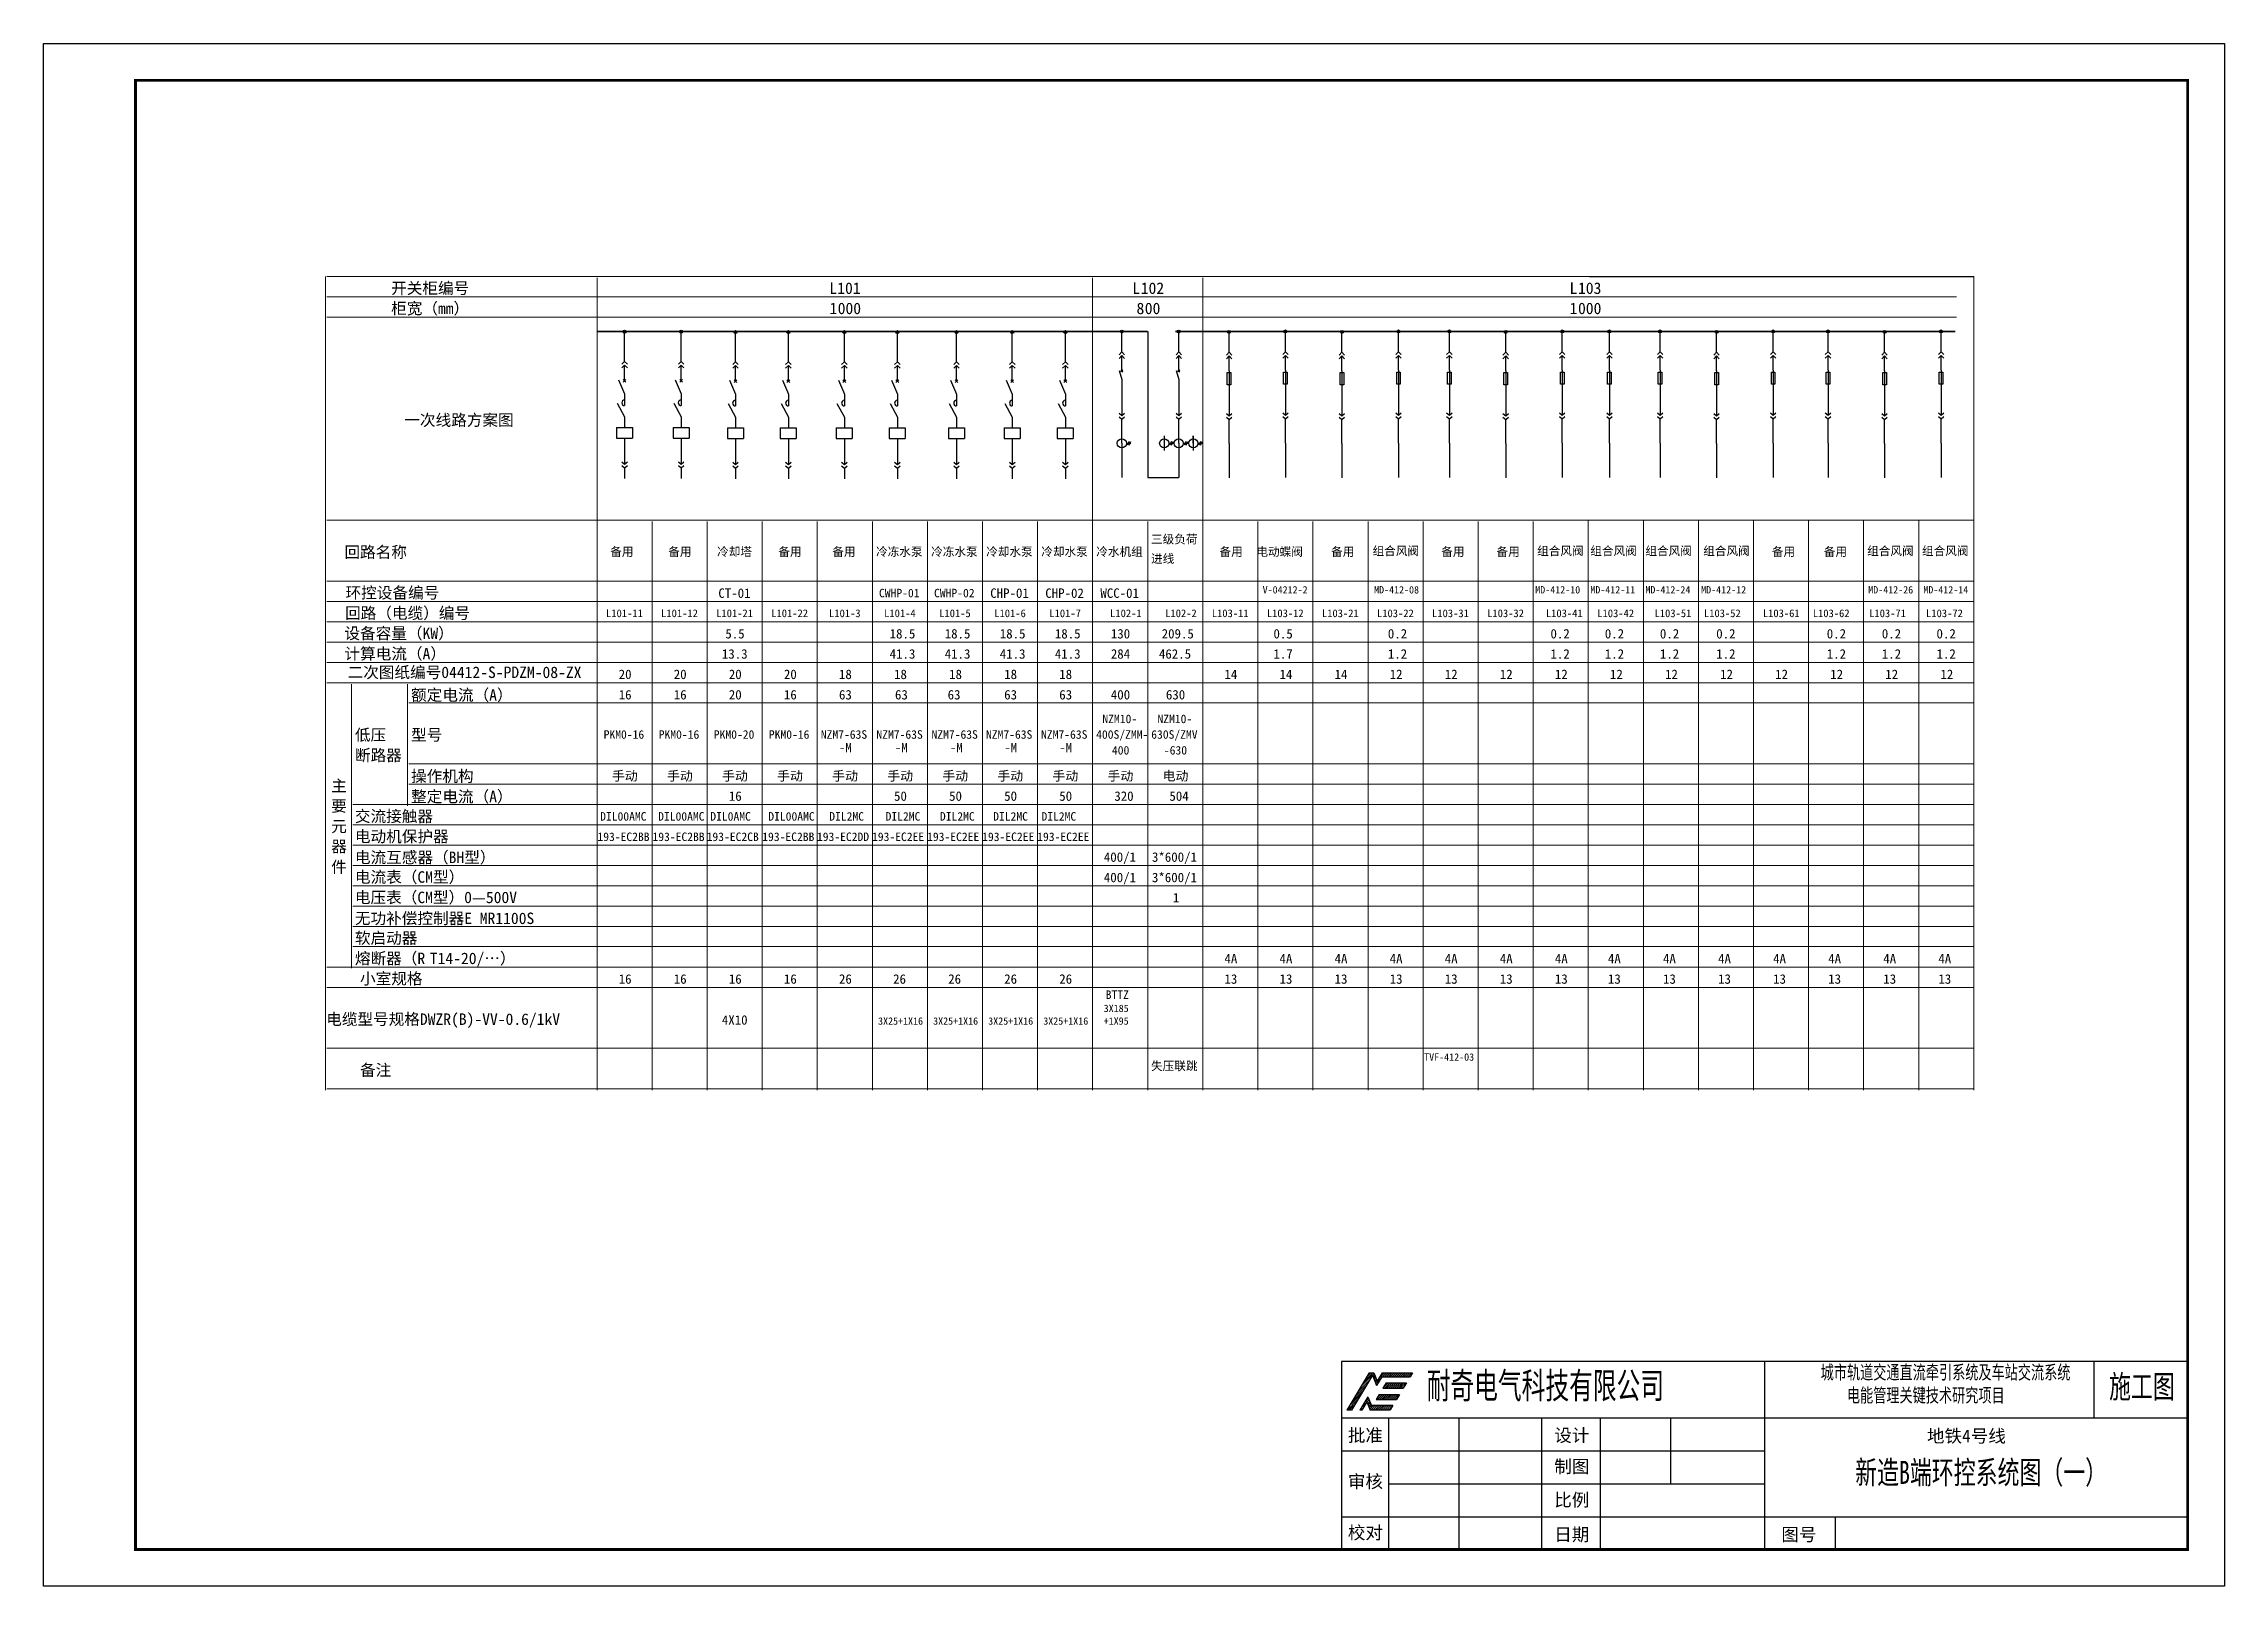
# Model space of a CAD drawing. Extents: x 816817 to 1114855, y -235684 to -224121.
# Drawn here: x 1102975 to 1114855, y -235684 to -227284 of the extents above; entities outside this region: 3.
import ezdxf
from ezdxf.enums import TextEntityAlignment as Align

# ---------------------------------------------------------------- set-up
doc = ezdxf.new("R2010")
doc.units = 0
doc.header["$LTSCALE"] = 100
doc.header["$MEASUREMENT"] = 0
doc.linetypes.add('AUSGEZOGEN', pattern=[0])
doc.linetypes.add('CONTINOUS', pattern=[2.5, 1.25, 0.25, 0.25, 0.25, 0.25, 0.25])
doc.layers.get('0').update_dxf_attribs({"color": 252, "linetype": 'CONTINUOUS'})
for name, color, linetype in [('SINGLELINE', 7, 'CONTINUOUS'), ('图框', 4, 'CONTINUOUS'), ('文字', 7, 'CONTINUOUS'), ('标注 @ 100', 7, 'CONTINUOUS')]:
    doc.layers.add(name, color=color, linetype=linetype)
doc.styles.add('CZ', font='romans.shx', dxfattribs={"width": 0.7, "bigfont": 'hztxt.shx'})
doc.styles.add('HT', font='simhei.ttf')
doc.styles.get("Standard").update_dxf_attribs({"font": 'COMPLEX', "width": 0.666667, "bigfont": 'DXT'})
doc.styles.add('WEN', font='', dxfattribs={"width": 0.7})
doc.styles.add('WMF-宋体1', font='')
doc.styles.get('WEN').set_extended_font_data('SimSun')
doc.styles.get('WMF-宋体1').set_extended_font_data('SimSun')
pattern_1 = [(45, (965297.757, -248823.082), (-26.60573, 26.60573), [])]

# ---------------------------------------------------------------- blocks, each defined once
blk = doc.blocks.new('图框')
at = {"layer": '图框'}
h = blk.add_hatch(dxfattribs=at)
h.set_pattern_fill('ANSI31', color=5, scale=11.850767)
h.set_pattern_definition(pattern_1)
h.paths.add_polyline_path([(1013864, -235026), (1013937, -234905), (1013353, -234905), (1013257, -234665), (1013039, -235026), (1013091, -235026), (1013227, -234800), (1013318, -235026)], flags=17)
h.paths.add_polyline_path([(1012684, -235026), (1012807, -235026), (1013380, -234075), (1013493, -234358), (1013636, -234122), (1014409, -234122), (1014474, -234014), (1013649, -234014), (1013511, -234242), (1013420, -234014), (1013294, -234014)])
h = blk.add_hatch(dxfattribs=at)
h.set_pattern_fill('ANSI31', color=256, scale=11.850767)
h.set_pattern_definition(pattern_1)
h.paths.add_polyline_path([(1014312, -234282), (1013758, -234282), (1013666, -234434), (1014220, -234434)])
h.paths.add_polyline_path([(1014121, -234599), (1013567, -234599), (1013483, -234738), (1014037, -234738)])
h = blk.add_hatch(dxfattribs=at)
h.set_pattern_fill('ANSI31', color=3, scale=11.850767)
h.set_pattern_definition(pattern_1)
h.paths.add_polyline_path([(1013758, -234282), (1013666, -234434), (1014220, -234434), (1014312, -234282)])
h.paths.add_polyline_path([(1013567, -234599), (1013483, -234738), (1014037, -234738), (1014121, -234599)])
for p, q in [((1012536, -233704), (1012536, -238826)), ((1013294, -234014), (1012684, -235026)), ((1013294, -234014), (1013417, -234014)), ((1013420, -234014), (1013511, -234242)), ((1013649, -234014), (1013511, -234242)), ((1013649, -234014), (1014474, -234014)), ((1014474, -234014), (1014409, -234122)), ((1024062, -233704), (1024062, -238826)), ((1033026, -233704), (1033026, -235240)), ((1035587, -238826), (1035587, -233704)), ((1013380, -234075), (1012807, -235026)), ((1013380, -234075), (1013493, -234358)), ((1013567, -234599), (1013483, -234738)), ((1013636, -234122), (1013493, -234358)), ((1013567, -234599), (1014121, -234599)), ((1013636, -234122), (1014409, -234122)), ((1013758, -234282), (1013666, -234434)), ((1013666, -234434), (1014220, -234434)), ((1013758, -234282), (1014312, -234282)), ((1014121, -234599), (1014037, -234738)), ((1014312, -234282), (1014220, -234434)), ((1012807, -235026), (1012684, -235026)), ((1013257, -234665), (1013039, -235026)), ((1013091, -235026), (1013039, -235026)), ((1013227, -234800), (1013091, -235026)), ((1013227, -234800), (1013318, -235026)), ((1013257, -234665), (1013353, -234905)), ((1013864, -235026), (1013318, -235026)), ((1013937, -234905), (1013353, -234905)), ((1013483, -234738), (1014037, -234738)), ((1013937, -234905), (1013864, -235026)), ((1012536, -235240), (1024062, -235240)), ((1013817, -235240), (1013817, -238826)), ((1015737, -235240), (1015737, -238826)), ((1017985, -235240), (1017985, -237033)), ((1019579, -235240), (1019579, -238826)), ((1021500, -235240), (1021500, -237033)), ((1024062, -235240), (1035587, -235240)), ((1012536, -236137), (1024062, -236137)), ((1013817, -237033), (1024062, -237033)), ((1024062, -237033), (1024062, -237033)), ((1012536, -237930), (1024062, -237930)), ((1024062, -237930), (1035587, -237930)), ((1025982, -237930), (1025982, -238826)), ((1012536, -238826), (1035587, -238826))]:
    blk.add_line(p, q, dxfattribs=at)
at = {"layer": '图框', "lineweight": 30}
for p, q in [((1035587, -233704), (1012536, -233704)), ((1012536, -233704), (1012536, -238826))]:
    blk.add_line(p, q, dxfattribs=at)
at = {"layer": '图框', "linetype": 'CONTINOUS'}
for p, q in [((1017985, -237033), (1017985, -238826)), ((1021500, -238826), (1021500, -238826))]:
    blk.add_line(p, q, dxfattribs=at)
at = {"layer": '图框', "color": 0, "ltscale": 0.2, "style": 'HT'}
for s, p in [('批准', (1012711, -235889)), ('设计', (1018334, -235889)), ('地铁4号线', (1028485, -235907)), ('制图', (1018334, -236736)), ('审核', (1012711, -237145)), ('比例', (1018334, -237647)), ('校对', (1012711, -238539)), ('日期', (1018334, -238589)), ('图号', (1024520, -238589))]:
    blk.add_text(s, height=350, dxfattribs=at).set_placement(p)
at = {"layer": '图框', "color": 0, "insert": (1014858, -234002), "char_height": 711.05, "attachment_point": 1}
blk.add_mtext_dynamic_manual_height_columns('{\\fSimSun|b0|i0|c134|p2;耐奇电气科技有限公司}', width=8427.24, gutter_width=12.5, heights=[0], dxfattribs=at)
blk = doc.blocks.new('1231')
at = {"layer": 'SINGLELINE', "linetype": 'Continuous'}
for p, q in [((135.36, 251.06), (136.11, 251.81)), ((135.36, 250.06), (136.11, 250.81)), ((136.86, 251.06), (136.11, 251.81)), ((136.86, 250.06), (136.11, 250.81)), ((133.9, 233.84), (138.26, 233.84)), ((136.11, 236.74), (136.11, 233.84)), ((133.9, 230.93), (138.26, 230.93)), ((135.36, 224.47), (136.11, 223.82)), ((135.36, 223.47), (136.11, 222.82)), ((136.11, 223.82), (136.86, 224.47)), ((136.11, 222.82), (136.86, 223.47)), ((136.11, 222.82), (136.11, 222.78)), ((136.11, 222.82), (136.11, 219.92))]:
    blk.add_line(p, q, dxfattribs=at)
for points in [[(136.11, 251.81), (136.11, 259.92)], [(136.11, 246.71), (136.11, 250.81)], [(136.11, 247.42), (136.11, 250.81)], [(134.48, 246.79), (136.11, 243.04)], [(136.48, 246.94), (135.73, 246.19)], [(135.73, 246.94), (136.48, 246.19)], [(134.11, 240.49), (136.11, 236.74)], [(136.11, 243.04), (136.11, 239.8)], [(133.9, 233.84), (133.9, 230.93)], [(138.26, 233.84), (138.26, 230.93)], [(136.11, 230.93), (136.11, 223.82)]]:
    blk.add_lwpolyline(points, dxfattribs=at)
for radius in [0.4, 0.2]:
    blk.add_circle((136.11, 259.92), radius, dxfattribs=at)
blk.add_arc((136.11, 240.57), 0.768, 90, 270, dxfattribs=at)
blk.add_point((136.11, 259.92), dxfattribs=at)
blk = doc.blocks.new('A$C5E747298')
at = {"color": 7, "lineweight": 0, "style": 'WMF-宋体1'}
blk.add_text('  二次图纸编号04412-S-PDZM-08-ZX', height=3.1179, dxfattribs=at).set_placement((1.42, 1.28))
blk = doc.blocks.new('X2')
at = {"layer": 'SINGLELINE'}
for p, q in [((150.76, 253.71), (151.5, 254.45)), ((150.76, 252.72), (151.5, 253.46)), ((152.24, 253.71), (151.5, 254.45)), ((152.24, 252.72), (151.5, 253.46)), ((150.76, 237.79), (151.5, 237.15)), ((151.5, 237.15), (152.24, 237.79)), ((150.76, 236.8), (151.5, 236.16)), ((151.5, 236.16), (152.24, 236.8)), ((151.5, 229.61), (151.5, 236.3)), ((151.5, 229.61), (151.5, 220.26))]:
    blk.add_line(p, q, dxfattribs=at)
at = {"layer": 'SINGLELINE', "color": 7}
for points in [[(151.5, 254.45), (151.5, 260)], [(151.5, 250.1), (151.5, 253.46)], [(151.5, 249.4), (151.5, 253.46)], [(151.5, 249.4), (151.5, 237.15)]]:
    blk.add_lwpolyline(points, dxfattribs=at)
at = {"layer": 'SINGLELINE'}
blk.add_lwpolyline([(151.01, 248.92), (151.99, 248.92), (151.99, 245.63), (151.01, 245.63)], close=True, dxfattribs=at)
at = {"layer": 'SINGLELINE', "color": 7, "linetype": 'AUSGEZOGEN'}
for radius in [0.396, 0.198]:
    blk.add_circle((151.5, 260), radius, dxfattribs=at)
blk = doc.blocks.new('A$C2BD677FE')
at = {"layer": 'SINGLELINE'}
for p, q in [((4.46, 33.45), (5.2, 34.19)), ((4.46, 32.46), (5.2, 33.2)), ((5.94, 33.45), (5.2, 34.19)), ((5.94, 32.46), (5.2, 33.2)), ((4.46, 17.53), (5.2, 16.9)), ((4.46, 16.54), (5.2, 15.91)), ((5.2, 16.9), (5.94, 17.53)), ((5.2, 15.91), (5.94, 16.54)), ((5.2, 9.35), (5.2, 16.04)), ((1.22, 11.33), (1.22, 7.37)), ((5.2, 9.35), (5.2, 0)), ((9.16, 11.33), (9.16, 7.37)), ((9.16, 9.35), (9.16, 11.33))]:
    blk.add_line(p, q, dxfattribs=at)
at = {"layer": 'SINGLELINE', "color": 7}
for points in [[(5.2, 34.19), (5.2, 39.74)], [(5.2, 29.84), (5.2, 33.2)], [(5.2, 29.14), (5.2, 33.2)], [(4.46, 29.14), (5.2, 26.67)], [(4.95, 29.24), (5.45, 28.75)], [(5.45, 29.24), (4.95, 28.75)], [(5.2, 26.67), (5.2, 16.9)], [(2.48, 9.35), (3.71, 9.35)], [(3.22, 9.84), (2.72, 8.85)], [(3.22, 8.85), (3.71, 9.84)], [(6.44, 9.35), (7.67, 9.35)], [(7.18, 9.84), (6.68, 8.85)], [(7.18, 8.85), (7.67, 9.84)], [(10.4, 9.35), (11.63, 9.35)], [(11.14, 9.84), (10.64, 8.85)], [(11.14, 8.85), (11.63, 9.84)]]:
    blk.add_lwpolyline(points, dxfattribs=at)
at = {"layer": 'SINGLELINE', "color": 7, "linetype": 'AUSGEZOGEN'}
for centre, radius in [((5.2, 39.74), 0.396), ((5.2, 39.74), 0.198), ((1.24, 9.35), 1.24), ((5.2, 9.35), 1.24), ((9.16, 9.35), 1.24)]:
    blk.add_circle(centre, radius, dxfattribs=at)
blk = doc.blocks.new('A$C2CD52A9C')
at = {"layer": 'SINGLELINE'}
for p, q in [((0.5, 33.45), (1.24, 34.19)), ((0.5, 32.46), (1.24, 33.2)), ((1.98, 33.45), (1.24, 34.19)), ((1.98, 32.46), (1.24, 33.2)), ((0.5, 17.53), (1.24, 16.9)), ((0.5, 16.54), (1.24, 15.91)), ((1.24, 16.9), (1.98, 17.53)), ((1.24, 15.91), (1.98, 16.54)), ((1.24, 9.35), (1.24, 16.04)), ((1.24, 9.35), (1.24, 0))]:
    blk.add_line(p, q, dxfattribs=at)
at = {"layer": 'SINGLELINE', "color": 7}
for points in [[(1.24, 34.19), (1.24, 39.74)], [(1.24, 29.14), (1.24, 33.2)], [(1.24, 29.84), (1.24, 33.2)], [(0.5, 29.14), (1.24, 26.67)], [(1.49, 29.24), (0.99, 28.75)], [(0.99, 29.24), (1.49, 28.75)], [(1.24, 26.67), (1.24, 16.9)], [(2.48, 9.35), (3.71, 9.35)], [(3.22, 9.84), (2.72, 8.85)], [(3.22, 8.85), (3.71, 9.84)]]:
    blk.add_lwpolyline(points, dxfattribs=at)
at = {"layer": 'SINGLELINE', "color": 7, "linetype": 'AUSGEZOGEN'}
for centre, radius in [((1.24, 39.74), 0.396), ((1.24, 39.74), 0.198), ((1.24, 9.35), 1.24)]:
    blk.add_circle(centre, radius, dxfattribs=at)

msp = doc.modelspace()

# ---------------------------------------------------------------- linework, layer by layer
for p, q in [((1111397, -228552), (1113490, -228552)), ((1108990, -228852), (1108990, -229647)), ((1108990, -229647), (1109159, -229647))]:
    msp.add_line(p, q)
at = {"color": 7, "lineweight": 0}
for points in [[(1104510, -228552), (1104510, -232983)], [(1104518, -228552), (1111397, -228552)], [(1105990, -228560), (1105990, -232983)], [(1113490, -228552), (1113490, -232983)], [(1104518, -228663), (1113396, -228663)], [(1104518, -228774), (1113396, -228774)], [(1104518, -229879), (1113490, -229879)], [(1106290, -229887), (1106290, -232983)], [(1106590, -229887), (1106590, -232983)], [(1106890, -229887), (1106890, -232983)], [(1107190, -229887), (1107190, -232983)], [(1107490, -229887), (1107490, -232983)], [(1107790, -229887), (1107790, -232983)], [(1108090, -229887), (1108090, -232983)], [(1108390, -229887), (1108390, -232983)], [(1108990, -229887), (1108990, -232983)], [(1109590, -229887), (1109590, -232983)], [(1109890, -229887), (1109890, -232983)], [(1110190, -229887), (1110190, -232983)], [(1110490, -229887), (1110490, -232983)], [(1110790, -229887), (1110790, -232983)], [(1111090, -229887), (1111090, -232983)], [(1111390, -229879), (1111390, -232983)], [(1111690, -229879), (1111690, -232983)], [(1111990, -229879), (1111990, -232983)], [(1112290, -229879), (1112290, -232983)], [(1112590, -229879), (1112590, -232983)], [(1112890, -229879), (1112890, -232983)], [(1113190, -229879), (1113190, -232983)], [(1104518, -230211), (1113490, -230211)], [(1104518, -230322), (1113490, -230322)], [(1104518, -230432), (1113490, -230432)], [(1104518, -230543), (1113490, -230543)], [(1104518, -230653), (1113490, -230653)], [(1104518, -230764), (1113490, -230764)], [(1104652, -230771), (1104652, -232319)], [(1104958, -230771), (1104958, -231435)], [(1104965, -230874), (1113490, -230874)], [(1104965, -231206), (1113490, -231206)], [(1104965, -231317), (1113490, -231317)], [(1104659, -231427), (1113490, -231427)], [(1104659, -231538), (1113490, -231538)], [(1104659, -231648), (1113490, -231648)], [(1104659, -231759), (1113490, -231759)], [(1104659, -231870), (1113490, -231870)], [(1104659, -231980), (1113490, -231980)], [(1104659, -232091), (1113490, -232091)], [(1104659, -232201), (1113490, -232201)], [(1104518, -232312), (1113490, -232312)], [(1104518, -232423), (1113490, -232423)], [(1104518, -232754), (1113490, -232754)], [(1104518, -232975), (1113490, -232975)]]:
    msp.add_lwpolyline(points, dxfattribs=at)
at = {"color": 1, "lineweight": 0}
for points in [[(1108690, -228560), (1108690, -232983)], [(1109290, -228560), (1109290, -232983)]]:
    msp.add_lwpolyline(points, dxfattribs=at)
at = {"layer": 'SINGLELINE', "const_width": 10}
for points in [[(1105990, -228852), (1106140, -228852)], [(1106140, -228852), (1106290, -228852)], [(1106290, -228852), (1106440, -228852)], [(1106440, -228852), (1106590, -228852)], [(1106590, -228852), (1106740, -228852)], [(1106740, -228852), (1106890, -228852)], [(1106890, -228852), (1107040, -228852)], [(1107040, -228852), (1107190, -228852)], [(1107190, -228852), (1107340, -228852)], [(1107340, -228852), (1107490, -228852)], [(1107490, -228852), (1107640, -228852)], [(1107640, -228852), (1107790, -228852)], [(1107790, -228852), (1107940, -228852)], [(1107940, -228852), (1108090, -228852)], [(1108090, -228852), (1108240, -228852)], [(1108240, -228852), (1108390, -228852)], [(1108390, -228852), (1108540, -228852)], [(1108540, -228852), (1108690, -228852)], [(1108690, -228852), (1108840, -228852)], [(1108840, -228852), (1108990, -228852)], [(1109140, -228852), (1109290, -228852)], [(1109290, -228852), (1109440, -228852)], [(1109440, -228852), (1109590, -228852)], [(1109590, -228852), (1109740, -228852)], [(1109740, -228852), (1109890, -228852)], [(1109890, -228852), (1110040, -228852)], [(1110040, -228852), (1110190, -228852)], [(1110190, -228852), (1110340, -228852)], [(1110340, -228852), (1110490, -228852)], [(1110490, -228852), (1110640, -228852)], [(1110640, -228852), (1110790, -228852)], [(1110790, -228852), (1110940, -228852)], [(1110940, -228852), (1111090, -228852)], [(1111090, -228852), (1111240, -228852)], [(1111240, -228852), (1113389, -228852)]]:
    msp.add_lwpolyline(points, dxfattribs=at)
at = {"layer": '图框'}
msp.add_lwpolyline([(1102975, -227284), (1114855, -227284), (1114855, -235684), (1102975, -235684)], close=True, dxfattribs=at)
at = {"layer": '图框', "const_width": 16}
msp.add_lwpolyline([(1103475, -227484), (1114655, -227484), (1114655, -235484), (1103475, -235484)], close=True, dxfattribs=at)

# ---------------------------------------------------------------- block references
at = {"xscale": 20, "yscale": 20, "zscale": 20}
for name, p in [('1231', (1103418, -234051)), ('1231', (1103726, -234051)), ('1231', (1104022, -234053)), ('1231', (1104310, -234053)), ('1231', (1104615, -234053)), ('1231', (1104904, -234053)), ('1231', (1105226, -234053)), ('1231', (1105530, -234053)), ('1231', (1105819, -234053)), ('A$C5E747298', (1104518, -230764))]:
    msp.add_blockref(name, p, dxfattribs=at)
at = {"layer": 'SINGLELINE', "xscale": 20, "yscale": 20, "zscale": 20}
for name, p in [('A$C2CD52A9C', (1108824, -229647)), ('A$C2BD677FE', (1109055, -229647)), ('X2', (1106403, -234054)), ('X2', (1106710, -234051)), ('X2', (1107018, -234054)), ('X2', (1107326, -234051)), ('X2', (1107603, -234051)), ('X2', (1107910, -234054)), ('X2', (1108218, -234051)), ('X2', (1108475, -234051)), ('X2', (1108751, -234051)), ('X2', (1109059, -234054)), ('X2', (1109367, -234051)), ('X2', (1109666, -234051)), ('X2', (1109974, -234054)), ('X2', (1110282, -234051))]:
    msp.add_blockref(name, p, dxfattribs=at)
at = {"layer": '图框', "color": 0, "linetype": 'CONTINOUS', "xscale": 0.1999999999534339, "yscale": 0.1999999999970896, "zscale": 0.2}
msp.add_blockref('图框', (907538, -187719), dxfattribs=at)

# ---------------------------------------------------------------- texts
at = {"style": 'CZ', "width": 0.7}
for s, p in [('结构', (817259, -224664)), ('统', (817963, -225734)), ('结构', (817259, -233164))]:
    msp.add_text(s, height=400, rotation=90, dxfattribs=at).set_placement(p)
at = {"color": 7, "lineweight": 0, "style": 'WMF-宋体1'}
for s, height, p in [('        柜宽（mm）', 62.36, (1104529, -228757)), ('        开关柜编号', 62.36, (1104529, -228647)), ('L101', 62.4, (1107256, -228647)), ('L', 62.4, (1108906, -228647)), ('102', 62.4, (1108952, -228647)), ('L', 62.4, (1111288, -228647)), ('103', 62.4, (1111334, -228647)), ('1', 62.4, (1107256, -228757)), ('000', 62.4, (1107301, -228757)), ('8', 62.4, (1108929, -228757)), ('00', 62.4, (1108974, -228757)), ('1', 62.4, (1111288, -228757)), ('000', 62.4, (1111334, -228757)), ('一次线路方案图', 62.4, (1104940, -229365)), ('三级负荷', 46.4, (1109008, -230006)), ('  回路名称', 62.4, (1104529, -230084)), ('备用', 46.4, (1106062, -230074)), ('备用', 46.4, (1106378, -230074)), ('冷却塔', 46.4, (1106644, -230074)), ('备用', 46.4, (1106978, -230074)), ('备用', 46.4, (1107272, -230074)), ('冷冻水泵', 46.4, (1107510, -230074)), ('冷冻水泵', 46.4, (1107810, -230074)), ('冷却水泵', 46.4, (1108110, -230074)), ('冷却水泵', 46.4, (1108410, -230074)), ('冷水机组', 46.4, (1108710, -230074)), ('进线', 46.4, (1109008, -230112)), ('备用', 46.4, (1109381, -230074)), ('电动蝶阀', 46.4, (1109582, -230074)), ('备用', 46.4, (1109989, -230074)), ('组合风阀', 46.4, (1110215, -230070)), ('备用', 46.4, (1110589, -230074)), ('备用', 46.4, (1110890, -230074)), ('组合风阀', 46.4, (1111111, -230070)), ('组合风阀', 46.4, (1111401, -230070)), ('组合风阀', 46.4, (1111701, -230070)), ('组合风阀', 46.4, (1112016, -230070)), ('备用', 46.4, (1112390, -230074)), ('组合风阀', 46.4, (1112909, -230070)), ('组合风阀', 46.4, (1113208, -230070)), ('环控设备编号', 62.4, (1104620, -230305)), (' 回路（电缆）编号', 62.4, (1104575, -230416)), ('CT-01', 51.5, (1106651, -230302)), ('CWHP-01', 46.4, (1107526, -230299)), ('CWHP-02', 46.4, (1107826, -230299)), ('CHP-01', 51.5, (1108132, -230302)), ('CHP-02', 51.5, (1108432, -230302)), ('WCC-01', 51.5, (1108732, -230302)), ('V-04212-2', 40, (1109616, -230278)), ('MD-412-08', 40, (1110223, -230278)), ('MD-412-10', 40, (1111101, -230278)), ('MD-412-11', 40, (1111401, -230278)), ('MD-412-24', 40, (1111701, -230278)), ('MD-412-12', 40, (1112005, -230278)), ('MD-412-26', 40, (1112915, -230278)), ('MD-412-14', 40, (1113215, -230278)), ('  设备容量（KW）', 62.4, (1104529, -230526)), ('L101-11', 42.1, (1106039, -230407)), ('L101-12', 42.1, (1106339, -230407)), ('L101-21', 42.1, (1106639, -230407)), ('L101-22', 42.1, (1106939, -230407)), ('L101-3', 42.1, (1107254, -230407)), ('L101-4', 42.1, (1107554, -230407)), ('18.5', 51.5, (1107584, -230523)), ('L101-5', 42.1, (1107854, -230407)), ('18.5', 51.5, (1107884, -230523)), ('L101-6', 42.1, (1108154, -230407)), ('18.5', 51.5, (1108184, -230523)), ('L101-7', 42.1, (1108454, -230407)), ('18.5', 51.5, (1108484, -230523)), ('L102-1', 42.1, (1108785, -230407)), ('130', 51.5, (1108789, -230523)), ('209.5', 51.5, (1109066, -230523)), ('L102-2', 42.1, (1109085, -230407)), ('L103-11', 42.1, (1109339, -230407)), ('L103-12', 42.1, (1109639, -230407)), ('0.5', 51.5, (1109675, -230523)), ('L103-21', 42.1, (1109939, -230407)), ('L103-22', 42.1, (1110239, -230407)), ('0.2', 51.5, (1110298, -230523)), ('L103-31', 42.1, (1110539, -230407)), ('L103-32', 42.1, (1110839, -230407)), ('L103-41', 42.1, (1111159, -230407)), ('0.2', 51.5, (1111184, -230523)), ('L103-42', 42.1, (1111439, -230407)), ('0.2', 51.5, (1111480, -230523)), ('L103-51', 42.1, (1111751, -230407)), ('0.2', 51.5, (1111780, -230523)), ('L103-52', 42.1, (1112020, -230407)), ('0.2', 51.5, (1112087, -230523)), ('L103-61', 42.1, (1112341, -230407)), ('L103-62', 42.1, (1112613, -230407)), ('0.2', 51.5, (1112689, -230523)), ('L103-71', 42.1, (1112920, -230407)), ('0.2', 51.5, (1112989, -230523)), ('L103-72', 42.1, (1113230, -230407)), ('0.2', 51.5, (1113287, -230523)), ('  计算电流（A）', 62.4, (1104529, -230637)), ('13.3', 51.5, (1106670, -230633)), ('5.5', 51.5, (1106689, -230523)), ('41.3', 51.5, (1107584, -230633)), ('41.3', 51.5, (1107884, -230633)), ('41.3', 51.5, (1108184, -230633)), ('41.3', 51.5, (1108484, -230633)), ('284', 51.5, (1108789, -230633)), ('462.5', 51.5, (1109051, -230633)), ('1.7', 51.5, (1109675, -230633)), ('1.2', 51.5, (1110298, -230633)), ('1.2', 51.5, (1111184, -230633)), ('1.2', 51.5, (1111480, -230633)), ('1.2', 51.5, (1111780, -230633)), ('1.2', 51.5, (1112087, -230633)), ('1.2', 51.5, (1112689, -230633)), ('1.2', 51.5, (1112989, -230633)), ('1.2', 51.5, (1113287, -230633)), ('20', 51.5, (1106108, -230744)), ('20', 51.5, (1106408, -230744)), ('20', 51.5, (1106708, -230744)), ('20', 51.5, (1107008, -230744)), ('18', 51.5, (1107308, -230744)), ('18', 51.5, (1107608, -230744)), ('18', 51.5, (1107908, -230744)), ('18', 51.5, (1108208, -230744)), ('18', 51.5, (1108508, -230744)), ('14', 51.5, (1109408, -230744)), ('14', 51.5, (1109708, -230744)), ('14', 51.5, (1110008, -230744)), ('12', 51.5, (1110308, -230744)), ('12', 51.5, (1110608, -230744)), ('12', 51.5, (1110908, -230744)), ('12', 51.5, (1111208, -230744)), ('12', 51.5, (1111508, -230744)), ('12', 51.5, (1111808, -230744)), ('12', 51.5, (1112108, -230744)), ('12', 51.5, (1112408, -230744)), ('12', 51.5, (1112708, -230744)), ('12', 51.5, (1113008, -230744)), ('12', 51.5, (1113308, -230744)), ('额定电流（A）', 62.4, (1104977, -230862)), ('16', 51.5, (1106108, -230855)), ('16', 51.5, (1106408, -230855)), ('20', 51.5, (1106708, -230855)), ('16', 51.5, (1107008, -230855)), ('63', 51.5, (1107308, -230855)), ('63', 51.5, (1107613, -230855)), ('63', 51.5, (1107900, -230855)), ('63', 51.5, (1108208, -230855)), ('63', 51.5, (1108508, -230855)), ('400', 51.5, (1108789, -230855)), ('630', 51.5, (1109089, -230855)), ('NZM10-', 46.4, (1108743, -230984)), ('NZM10-', 46.4, (1109043, -230984)), ('低压', 62.4, (1104671, -231079)), ('型号', 62.4, (1104977, -231079)), ('PKM0-16', 46.4, (1106026, -231069)), ('PKM0-16', 46.4, (1106326, -231069)), ('PKM0-20', 46.4, (1106626, -231069)), ('PKM0-16', 46.4, (1106926, -231069)), ('NZM7-63S', 46.4, (1107209, -231069)), ('NZM7-63S', 46.4, (1107512, -231069)), ('NZM7-63S', 46.4, (1107812, -231069)), ('NZM7-63S', 46.4, (1108109, -231069)), ('NZM7-63S', 46.4, (1108409, -231069)), ('400S/ZMM-', 46.4, (1108709, -231069)), ('630S/ZMV', 46.4, (1109009, -231069)), ('断路器', 62.4, (1104671, -231190)), ('-M', 51.5, (1107308, -231143)), ('-M', 51.5, (1107612, -231143)), ('-M', 51.5, (1107912, -231143)), ('-M', 51.5, (1108208, -231143)), ('-M', 51.5, (1108508, -231143)), ('400', 46.4, (1108795, -231155)), ('-630', 46.4, (1109078, -231155)), ('主', 62.4, (1104542, -231356)), ('操作机构', 62.4, (1104977, -231304)), ('手动', 51.5, (1106071, -231297)), ('手动', 51.5, (1106371, -231297)), ('手动', 51.5, (1106671, -231297)), ('手动', 51.5, (1106971, -231297)), ('手动', 51.5, (1107271, -231297)), ('手动', 51.5, (1107571, -231297)), ('手动', 51.5, (1107871, -231297)), ('手动', 51.5, (1108171, -231297)), ('手动', 51.5, (1108471, -231297)), ('手动', 51.5, (1108771, -231297)), ('电动', 51.5, (1109071, -231297)), ('要', 62.4, (1104542, -231466)), ('整定电流（A）', 62.4, (1104977, -231415)), ('16', 51.5, (1106708, -231407)), ('50', 51.5, (1107608, -231407)), ('50', 51.5, (1107908, -231407)), ('50', 51.5, (1108208, -231407)), ('50', 51.5, (1108508, -231407)), ('320', 51.5, (1108808, -231407)), ('504', 51.5, (1109108, -231407)), ('元', 62.4, (1104542, -231577)), ('交流接触器', 62.4, (1104671, -231522)), ('DIL00AMC', 46.4, (1106007, -231515)), ('DIL00AMC', 46.4, (1106323, -231515)), ('DIL0AMC', 46.4, (1106607, -231515)), ('DIL00AMC', 46.4, (1106923, -231515)), ('DIL2MC', 46.4, (1107255, -231515)), ('DIL2MC', 46.4, (1107562, -231515)), ('DIL2MC', 46.4, (1107858, -231515)), ('DIL2MC', 46.4, (1108148, -231515)), ('DIL2MC', 46.4, (1108411, -231515)), ('器', 62.4, (1104542, -231687)), ('电动机保护器', 62.4, (1104671, -231632)), ('193-EC2BB', 46.4, (1105992, -231626)), ('193-EC2BB', 46.4, (1106292, -231626)), ('193-EC2CB', 46.4, (1106587, -231626)), ('193-EC2BB', 46.4, (1106890, -231626)), ('193-EC2DD', 46.4, (1107188, -231626)), ('193-EC2EE', 46.4, (1107488, -231626)), ('193-EC2EE', 46.4, (1107788, -231626)), ('193-EC2EE', 46.4, (1108088, -231626)), ('193-EC2EE', 46.4, (1108388, -231626)), ('件', 62.4, (1104542, -231798)), ('电流互感器（BH型）', 62.4, (1104671, -231746)), ('3*600/1', 51.5, (1109013, -231739)), ('电流表（CM型）', 62.4, (1104671, -231853)), ('电压表（CM型）0—500V', 62.36, (1104671, -231964)), ('3*600/1', 51.5, (1109013, -231850)), ('无功补偿控制器E', 62.4, (1104671, -232078)), ('MR1100S', 62.4, (1105351, -232078)), ('1', 51.5, (1109127, -231960)), ('软启动器', 62.4, (1104671, -232185)), ('熔断器（R', 62.4, (1104671, -232296)), ('T14-20/…）', 62.4, (1105079, -232296)), ('4A', 51.5, (1109408, -232292)), ('4A', 51.5, (1109708, -232292)), ('4A', 51.5, (1110008, -232292)), ('4A', 51.5, (1110308, -232292)), ('4A', 51.5, (1110608, -232292)), ('4A', 51.5, (1110908, -232292)), ('4A', 51.5, (1111208, -232292)), ('4A', 51.5, (1111497, -232292)), ('4A', 51.5, (1111797, -232292)), ('4A', 51.5, (1112097, -232292)), ('4A', 51.5, (1112397, -232292)), ('4A', 51.5, (1112697, -232292)), ('4A', 51.5, (1112997, -232292)), ('4A', 51.5, (1113297, -232292)), ('    小室规格', 62.4, (1104529, -232406)), ('16', 51.5, (1106108, -232403)), ('16', 51.5, (1106408, -232403)), ('16', 51.5, (1106708, -232403)), ('16', 51.5, (1107008, -232403)), ('26', 51.5, (1107308, -232403)), ('26', 51.5, (1107603, -232403)), ('26', 51.5, (1107903, -232403)), ('26', 51.5, (1108208, -232403)), ('26', 51.5, (1108508, -232403)), ('13', 51.5, (1109408, -232403)), ('13', 51.5, (1109708, -232403)), ('13', 51.5, (1110008, -232403)), ('13', 51.5, (1110308, -232403)), ('13', 51.5, (1110608, -232403)), ('13', 51.5, (1110908, -232403)), ('13', 51.5, (1111208, -232403)), ('13', 51.5, (1111497, -232403)), ('13', 51.5, (1111797, -232403)), ('13', 51.5, (1112097, -232403)), ('13', 51.5, (1112397, -232403)), ('13', 51.5, (1112697, -232403)), ('13', 51.5, (1112997, -232403)), ('13', 51.5, (1113297, -232403)), ('BTTZ', 46.4, (1108761, -232486)), ('    电缆型号规格DWZR(B)-VV-0.6/1kV', 62.36, (1104345, -232627)), ('3X25+1X16', 40, (1107521, -232626)), ('3X25+1X16', 40, (1107821, -232626)), ('3X25+1X16', 40, (1108121, -232626)), ('3X25+1X16', 40, (1108421, -232626)), ('    备注', 62.4, (1104529, -232904)), ('失压联跳', 46.4, (1109008, -232874)), ('TVF-412-03', 40, (1110496, -232822))]:
    msp.add_text(s, height=height, dxfattribs=at).set_placement(p)
at = {"color": 1, "lineweight": 0, "style": 'WMF-宋体1'}
for s, height, p in [('备用', 46.4, (1112673, -230074)), ('400/1', 51.5, (1108751, -231739)), ('400/1', 51.5, (1108751, -231850)), ('4X10', 51.5, (1106670, -232626)), ('3X185', 40, (1108750, -232557)), ('+1X95', 40, (1108750, -232626))]:
    msp.add_text(s, height=height, dxfattribs=at).set_placement(p)
at = {"layer": '文字', "color": 7, "ltscale": 0.2, "style": 'WEN', "width": 0.7}
for s, p in [('施工图', (1114406, -234659)), ('新造B端环控系统图（一）', (1113530, -235126))]:
    msp.add_text(s, height=125, dxfattribs=at).set_placement(p, align=Align.CENTER)
at = {"layer": '标注 @ 100', "linetype": 'CONTINOUS', "insert": (1112656, -234481), "char_height": 75, "attachment_point": 1, "style": 'WEN'}
msp.add_mtext_dynamic_manual_height_columns('城市轨道交通直流牵引系统及车站交流系统\\P    电能管理关键技术研究项目', width=3585.75, gutter_width=25, heights=[0], dxfattribs=at)

doc.saveas('drawing.dxf')
